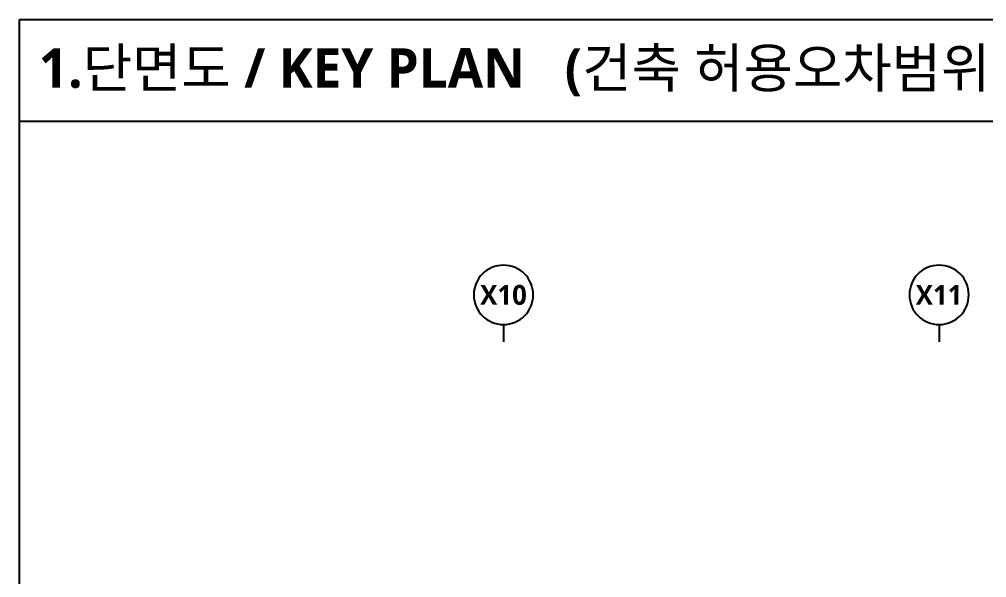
# Model space of a CAD drawing. Header units: millimetres. Extents: x 2370 to 266135, y -585395 to 33485.
# Drawn here: x 56769 to 71425, y 20963 to 29427 of the extents above; entities that cross this region are included whole.
import ezdxf
from ezdxf.enums import TextEntityAlignment as Align

# ---------------------------------------------------------------- set-up
doc = ezdxf.new("R2010")
doc.units = ezdxf.units.MM
doc.layers.add('A-ANNO-TEXT1', color=7, linetype='Continuous')
doc.layers.add('A-ST-AXIS-BUB', color=7, linetype='Continuous')
doc.styles.add('SH_진천_나눔', font='')
doc.styles.get('SH_진천_나눔').set_extended_font_data('NanumGothic', bold=True)

# ---------------------------------------------------------------- blocks, each defined once
blk = doc.blocks.new('A-ST-AXIS-BUB-1')
at = {"layer": 'A-ST-AXIS-BUB'}
blk.add_line((0, 350), (0, 0), dxfattribs=at)
blk.add_circle((0, 950), 600, dxfattribs=at)

msp = doc.modelspace()

# ---------------------------------------------------------------- linework, layer by layer
msp.add_line((56769, 27883.8), (118561.6, 27883.8))
at = {"ltscale": 600}
msp.add_lwpolyline([(56769, 29427.1), (118561.6, 29427.1), (118561.6, -18052.9), (56769, -18052.9), (56769, 29427.1)], dxfattribs=at)

# ---------------------------------------------------------------- block references
at = {"layer": 'A-ST-AXIS-BUB', "xscale": -0.75, "yscale": 0.75, "zscale": 0.75}
for p in [(64104.6, 24537.5), (70704.6, 24537.5)]:
    msp.add_blockref('A-ST-AXIS-BUB-1', p, dxfattribs=at)

# ---------------------------------------------------------------- texts
at = {"style": 'SH_진천_나눔'}
msp.add_text('1.단면도 / KEY PLAN   (건축 허용오차범위 %%P20mm)', height=596.081, dxfattribs=at).set_placement((57063.4, 28391.5))
at = {"layer": 'A-ANNO-TEXT1', "style": 'SH_진천_나눔'}
for s, p in [('X10', (64104.6, 25250)), ('X11', (70704.6, 25250))]:
    msp.add_text(s, height=300, dxfattribs=at).set_placement(p, align=Align.MIDDLE_CENTER)

doc.saveas('drawing.dxf')
